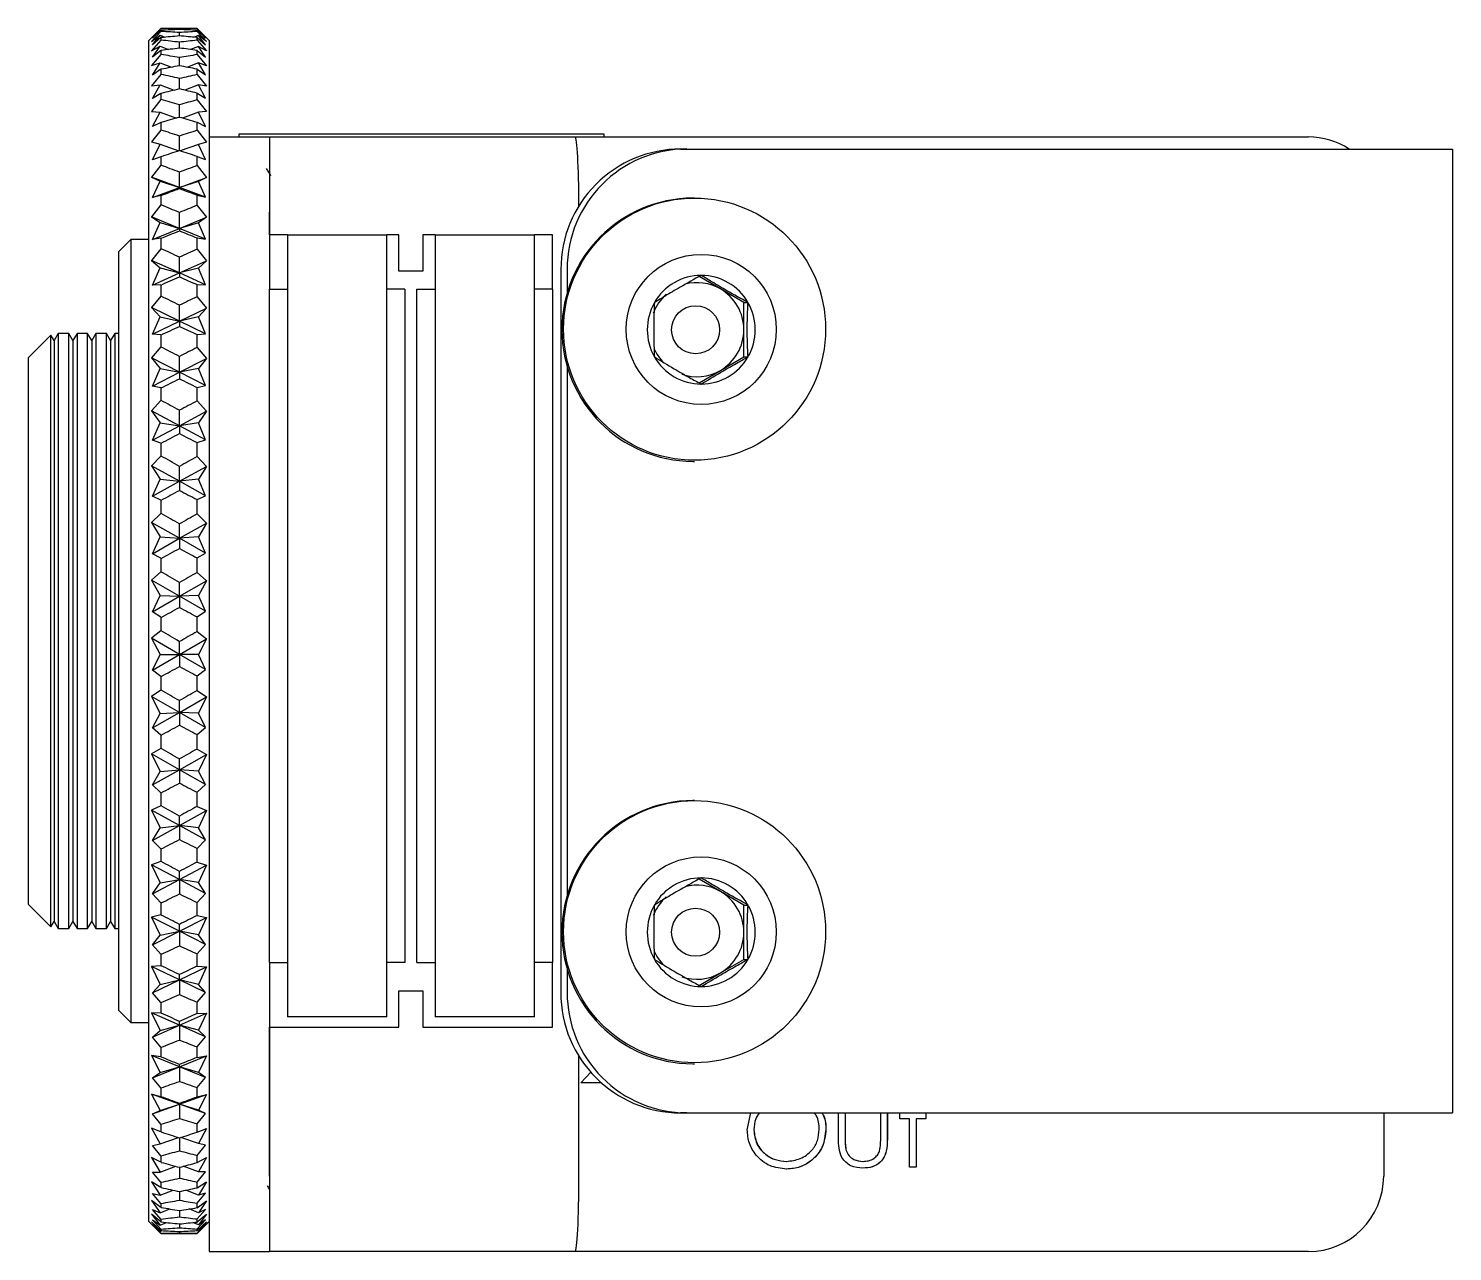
# Model space of a CAD drawing. Header units: inches. Extents: x 2.2 to 21.4, y 0.2 to 16.
# Drawn here: x 2.227 to 4.591, y 6.291 to 8.321 of the extents above; entities that cross this region are included whole.
import ezdxf

# ---------------------------------------------------------------- set-up
doc = ezdxf.new("R2010")
doc.units = ezdxf.units.IN
doc.header["$MEASUREMENT"] = 0

msp = doc.modelspace()

# ---------------------------------------------------------------- linework, layer by layer
at = {"color": 7, "linetype": 'Continuous', "lineweight": 25}
for p, q in [((2.4472, 8.3211), (2.4272, 8.3011)), ((2.4272, 8.1804), (2.4272, 8.3011)), ((2.4472, 8.3211), (2.4316, 8.3055)), ((2.4316, 8.3055), (2.4456, 8.3188)), ((2.4472, 8.3163), (2.4316, 8.2995)), ((2.4316, 8.2995), (2.4456, 8.3101)), ((2.4472, 8.3019), (2.4316, 8.2842)), ((2.4331, 8.3049), (2.4456, 8.3188)), ((2.4472, 8.3183), (2.4331, 8.3049)), ((2.4331, 8.2938), (2.4456, 8.3101)), ((2.4472, 8.3061), (2.4331, 8.2938)), ((2.4456, 8.3188), (2.447, 8.3181)), ((2.4456, 8.3101), (2.4538, 8.3067)), ((2.5072, 8.3211), (2.4472, 8.3211)), ((2.4472, 8.3183), (2.4472, 8.3163)), ((2.4472, 8.3061), (2.4472, 8.3019)), ((2.4779, 8.3194), (2.4779, 8.321)), ((2.4779, 8.3088), (2.4779, 8.3144)), ((2.5092, 8.3097), (2.5021, 8.3067)), ((2.5272, 8.3011), (2.5072, 8.3211)), ((2.5072, 8.3211), (2.5228, 8.3055)), ((2.5072, 8.3162), (2.5072, 8.3183)), ((2.5072, 8.3183), (2.5213, 8.3049)), ((2.5072, 8.3162), (2.5228, 8.2994)), ((2.5072, 8.3017), (2.5072, 8.3062)), ((2.5072, 8.3062), (2.5213, 8.2939)), ((2.5072, 8.3017), (2.5228, 8.284)), ((2.5092, 8.3183), (2.5078, 8.3177)), ((2.5213, 8.3049), (2.5092, 8.3183)), ((2.5228, 8.3055), (2.5092, 8.3183)), ((2.5213, 8.2939), (2.5092, 8.3097)), ((2.5228, 8.2994), (2.5092, 8.3097)), ((2.5272, 8.3011), (2.5272, 8.1804)), ((2.4316, 8.2842), (2.4456, 8.2919)), ((2.4472, 8.2781), (2.4316, 8.2595)), ((2.4331, 8.2733), (2.4456, 8.2919)), ((2.4472, 8.2844), (2.4331, 8.2733)), ((2.4456, 8.2919), (2.4597, 8.2862)), ((2.4472, 8.2844), (2.4472, 8.2781)), ((2.4779, 8.2887), (2.4779, 8.2983)), ((2.5092, 8.2915), (2.4962, 8.2862)), ((2.5072, 8.2778), (2.5072, 8.2846)), ((2.5072, 8.2846), (2.5213, 8.2735)), ((2.5072, 8.2778), (2.5228, 8.2593)), ((2.5213, 8.2735), (2.5092, 8.2915)), ((2.5228, 8.284), (2.5092, 8.2915)), ((2.4316, 8.2595), (2.4456, 8.2644)), ((2.4331, 8.2437), (2.4456, 8.2644)), ((2.4472, 8.2534), (2.4331, 8.2437)), ((2.4456, 8.2644), (2.4647, 8.2568)), ((2.4472, 8.2534), (2.4472, 8.245)), ((2.4779, 8.2593), (2.4779, 8.2728)), ((2.5092, 8.264), (2.4912, 8.2568)), ((2.5072, 8.2447), (2.5072, 8.2537)), ((2.5072, 8.2537), (2.5213, 8.244)), ((2.5213, 8.244), (2.5092, 8.264)), ((2.5228, 8.2593), (2.5092, 8.264)), ((2.4472, 8.245), (2.4316, 8.2259)), ((2.4316, 8.2259), (2.4456, 8.2278)), ((2.4331, 8.2052), (2.4456, 8.2278)), ((2.4456, 8.2278), (2.4692, 8.2187)), ((2.4779, 8.2208), (2.4779, 8.2381)), ((2.5072, 8.2447), (2.5228, 8.2255)), ((2.4472, 8.2135), (2.4331, 8.2052)), ((2.4472, 8.2135), (2.4472, 8.203)), ((2.5092, 8.2274), (2.4867, 8.2187)), ((2.5072, 8.2026), (2.5072, 8.2139)), ((2.5072, 8.2139), (2.5213, 8.2055)), ((2.5213, 8.2055), (2.5092, 8.2274)), ((2.5228, 8.2255), (2.5092, 8.2274)), ((2.4272, 6.3411), (2.4272, 8.1804)), ((2.4472, 8.203), (2.4316, 8.1835)), ((2.4316, 8.1835), (2.4456, 8.1825)), ((2.4331, 8.1582), (2.4456, 8.1825)), ((2.4456, 8.1825), (2.4732, 8.1724)), ((2.4779, 8.1737), (2.4779, 8.1946)), ((2.5092, 8.1821), (2.4827, 8.1724)), ((2.5072, 8.2026), (2.5228, 8.1831)), ((2.5228, 8.1831), (2.5092, 8.1821)), ((2.5213, 8.1586), (2.5092, 8.1821)), ((2.5272, 8.1804), (2.5272, 8.1411)), ((2.4472, 8.165), (2.4331, 8.1582)), ((2.4472, 8.165), (2.4472, 8.1526)), ((2.5072, 8.1521), (2.5072, 8.1654)), ((2.5072, 8.1654), (2.5213, 8.1586)), ((2.4472, 8.1526), (2.4316, 8.1328)), ((2.4779, 8.1184), (2.4779, 8.1426)), ((2.5072, 8.1521), (2.5228, 8.1323)), ((2.5272, 8.1411), (2.6272, 8.1411)), ((2.5272, 8.1411), (2.5272, 8.0161)), ((2.5772, 8.1411), (2.5772, 8.1461)), ((2.5772, 8.1461), (3.1322, 8.1461)), ((2.6272, 8.1411), (2.6272, 8.0161)), ((2.6272, 8.1411), (3.1346, 8.1411)), ((3.1322, 8.1461), (3.1822, 8.1461)), ((3.1346, 8.1411), (3.9731, 8.1411)), ((3.1822, 8.1461), (3.1822, 8.1411)), ((3.9731, 8.1411), (4.3522, 8.1411)), ((2.4316, 8.1328), (2.4456, 8.1289)), ((2.4331, 8.1031), (2.4456, 8.1289)), ((2.4456, 8.1289), (2.4769, 8.118)), ((2.5092, 8.1285), (2.479, 8.118)), ((2.5228, 8.1323), (2.5092, 8.1285)), ((2.5213, 8.1035), (2.5092, 8.1285)), ((3.3099, 8.1211), (3.3204, 8.1211)), ((3.3204, 8.1211), (4.0093, 8.1211)), ((4.0093, 8.1211), (4.1449, 8.1211)), ((4.1449, 8.1211), (4.5256, 8.1211)), ((4.5256, 8.1211), (4.5915, 8.1211)), ((4.5915, 8.1211), (4.5915, 6.5211)), ((2.4472, 8.0941), (2.4316, 8.0743)), ((2.4472, 8.1083), (2.4331, 8.1031)), ((2.4472, 8.1083), (2.4472, 8.0941)), ((2.5072, 8.0936), (2.5072, 8.1088)), ((2.5072, 8.1088), (2.5213, 8.1035)), ((2.5072, 8.0936), (2.5228, 8.0737)), ((2.4316, 8.0743), (2.4456, 8.0675)), ((2.4779, 8.0571), (2.4316, 8.0743)), ((2.4331, 8.0404), (2.4456, 8.0675)), ((2.4456, 8.0675), (2.4779, 8.0571)), ((2.4779, 8.0571), (2.4779, 8.0828)), ((2.4779, 8.0571), (2.5228, 8.0737)), ((2.5092, 8.0671), (2.4779, 8.0571)), ((2.5228, 8.0737), (2.5092, 8.0671)), ((2.5213, 8.041), (2.5092, 8.0671)), ((2.6298, 8.0767), (2.6272, 8.0813)), ((2.4331, 8.0404), (2.4779, 8.0571)), ((2.4472, 8.0441), (2.4331, 8.0404)), ((2.4472, 8.0441), (2.4472, 8.0282)), ((2.4779, 8.0571), (2.4779, 8.0554)), ((2.5213, 8.041), (2.4779, 8.0571)), ((2.5072, 8.0276), (2.5072, 8.0446)), ((2.5072, 8.0446), (2.5213, 8.041)), ((3.333, 8.0396), (3.3303, 8.0396)), ((2.4472, 8.0282), (2.4316, 8.0085)), ((2.4779, 7.9894), (2.4779, 8.0156)), ((2.5072, 8.0276), (2.5228, 8.0079)), ((2.5272, 8.0161), (2.5272, 7.8872)), ((2.6272, 8.0161), (2.6272, 7.8886)), ((2.6272, 7.9786), (2.6272, 8.0161)), ((2.4316, 8.0085), (2.4456, 7.9989)), ((2.4779, 7.9894), (2.4316, 8.0085)), ((2.4331, 7.9709), (2.4456, 7.9989)), ((2.4456, 7.9989), (2.4779, 7.9894)), ((2.4779, 7.9894), (2.5228, 8.0079)), ((2.5092, 7.9986), (2.4779, 7.9894)), ((2.5228, 8.0079), (2.5092, 7.9986)), ((2.5213, 7.9715), (2.5092, 7.9986)), ((2.3972, 7.9711), (2.3772, 7.9511)), ((2.4272, 7.9711), (2.3972, 7.9711)), ((2.3972, 7.9711), (2.3972, 7.8911)), ((2.4331, 7.9709), (2.4779, 7.9894)), ((2.4472, 7.9729), (2.4331, 7.9709)), ((2.4472, 7.9729), (2.4472, 7.9555)), ((2.4779, 7.9894), (2.4779, 7.9853)), ((2.5213, 7.9715), (2.4779, 7.9894)), ((2.5072, 7.9548), (2.5072, 7.9735)), ((2.5072, 7.9735), (2.5213, 7.9715)), ((2.6572, 7.9786), (2.6272, 7.9786)), ((2.6572, 7.9786), (2.6572, 7.8886)), ((2.6572, 7.9786), (2.8222, 7.9786)), ((2.8222, 7.8886), (2.8222, 7.9786)), ((2.8422, 7.9786), (2.8222, 7.9786)), ((2.8422, 7.9186), (2.8422, 7.9786)), ((2.9022, 7.9786), (2.8822, 7.9786)), ((2.8822, 7.9786), (2.8822, 7.9186)), ((2.9022, 7.9786), (2.9022, 7.8886)), ((2.9022, 7.9786), (3.0672, 7.9786)), ((3.0672, 7.8886), (3.0672, 7.9786)), ((3.0972, 7.9786), (3.0672, 7.9786)), ((3.0972, 7.8886), (3.0972, 7.9786)), ((2.3772, 7.8735), (2.3772, 7.9511)), ((2.4472, 7.9555), (2.4316, 7.9361)), ((2.5072, 7.9548), (2.5228, 7.9355)), ((2.4316, 7.9361), (2.4456, 7.9238)), ((2.4779, 7.9153), (2.4316, 7.9361)), ((2.4331, 7.8951), (2.4456, 7.9238)), ((2.4456, 7.9238), (2.4779, 7.9153)), ((2.4779, 7.9153), (2.4779, 7.9417)), ((2.4779, 7.9153), (2.5228, 7.9355)), ((2.5092, 7.9235), (2.4779, 7.9153)), ((2.5228, 7.9355), (2.5092, 7.9235)), ((2.5213, 7.8957), (2.5092, 7.9235)), ((3.111, 7.9211), (3.111, 6.7211)), ((3.1215, 7.9211), (3.1215, 7.8815)), ((2.4331, 7.8951), (2.4779, 7.9153)), ((2.4779, 7.9153), (2.4779, 7.9088)), ((2.5213, 7.8957), (2.4779, 7.9153)), ((2.8822, 7.9186), (2.8422, 7.9186)), ((3.3761, 7.8888), (3.3406, 7.9094)), ((2.3772, 6.6911), (2.3772, 7.8735)), ((2.3972, 7.8911), (2.3972, 6.6711)), ((2.4472, 7.8767), (2.4316, 7.8578)), ((2.4472, 7.8954), (2.4331, 7.8951)), ((2.4472, 7.8954), (2.4472, 7.8767)), ((2.5072, 7.876), (2.5072, 7.896)), ((2.5072, 7.896), (2.5213, 7.8957)), ((2.5072, 7.876), (2.5228, 7.8571)), ((2.5272, 7.8872), (2.5272, 6.7551)), ((2.6272, 7.8786), (2.6272, 7.8886)), ((2.6272, 7.8886), (2.6572, 7.8886)), ((2.6272, 6.7806), (2.6272, 7.8786)), ((2.6572, 7.8886), (2.6572, 7.8786)), ((2.6572, 7.8786), (2.6572, 6.7806)), ((2.8222, 7.8786), (2.8222, 7.8886)), ((2.8522, 7.8886), (2.8222, 7.8886)), ((2.8222, 6.7806), (2.8222, 7.8786)), ((2.8522, 7.8886), (2.8522, 7.8786)), ((2.8522, 7.8786), (2.8522, 6.7806)), ((2.8722, 7.8786), (2.8722, 7.8886)), ((2.8722, 7.8886), (2.9022, 7.8886)), ((2.8722, 6.7806), (2.8722, 7.8786)), ((2.9022, 7.8886), (2.9022, 7.8786)), ((2.9022, 7.8786), (2.9022, 6.7806)), ((3.0672, 7.8786), (3.0672, 7.8886)), ((3.0972, 7.8886), (3.0672, 7.8886)), ((3.0672, 6.7806), (3.0672, 7.8786)), ((3.0972, 7.8886), (3.0972, 7.8786)), ((3.0972, 7.8786), (3.0972, 6.7806)), ((3.4149, 7.8662), (3.3761, 7.8888)), ((2.4316, 7.8578), (2.4456, 7.8428)), ((2.4779, 7.8354), (2.4316, 7.8578)), ((2.4779, 7.8354), (2.4779, 7.8619)), ((2.4779, 7.8354), (2.5228, 7.8571)), ((2.5228, 7.8571), (2.5092, 7.8426)), ((3.4149, 7.8662), (3.4218, 7.8662)), ((3.4149, 7.8211), (3.4149, 7.8662)), ((2.4331, 7.8137), (2.4456, 7.8428)), ((2.4331, 7.8137), (2.4779, 7.8354)), ((2.4456, 7.8428), (2.4779, 7.8354)), ((2.5092, 7.8426), (2.4779, 7.8354)), ((2.4779, 7.8354), (2.4779, 7.8267)), ((2.5213, 7.8144), (2.4779, 7.8354)), ((2.5213, 7.8144), (2.5092, 7.8426)), ((2.2644, 7.8123), (2.2272, 7.7751)), ((2.2697, 7.8031), (2.2644, 7.8123)), ((2.2644, 6.8299), (2.2644, 7.8123)), ((2.2766, 7.8151), (2.2697, 7.8031)), ((2.2697, 7.8031), (2.2697, 7.3211)), ((2.294, 7.8151), (2.2766, 7.8151)), ((2.2766, 7.8151), (2.2766, 7.3211)), ((2.3009, 7.8031), (2.294, 7.8151)), ((2.294, 6.8271), (2.294, 7.8151)), ((2.3079, 7.8151), (2.3009, 7.8031)), ((2.3009, 7.8031), (2.3009, 7.3211)), ((2.3253, 7.8151), (2.3079, 7.8151)), ((2.3079, 7.8151), (2.3079, 7.3211)), ((2.3322, 7.8031), (2.3253, 7.8151)), ((2.3253, 6.8271), (2.3253, 7.8151)), ((2.3391, 7.8151), (2.3322, 7.8031)), ((2.3322, 7.8031), (2.3322, 7.3211)), ((2.3565, 7.8151), (2.3391, 7.8151)), ((2.3391, 7.8151), (2.3391, 7.3211)), ((2.3634, 7.8031), (2.3565, 7.8151)), ((2.3565, 6.8271), (2.3565, 7.8151)), ((2.3704, 7.8151), (2.3634, 7.8031)), ((2.3634, 7.8031), (2.3634, 7.3211)), ((2.3772, 7.8151), (2.3704, 7.8151)), ((2.3704, 7.8151), (2.3704, 7.3211)), ((2.4472, 7.8124), (2.4331, 7.8137)), ((2.4472, 7.8124), (2.4472, 7.7925)), ((2.5072, 7.8131), (2.5213, 7.8144)), ((2.5072, 7.7918), (2.5072, 7.8131)), ((3.4149, 7.776), (3.4149, 7.8211)), ((2.4472, 7.7925), (2.4316, 7.7744)), ((2.5072, 7.7918), (2.5228, 7.7736)), ((2.2272, 6.8671), (2.2272, 7.7751)), ((2.4316, 7.7744), (2.4456, 7.7569)), ((2.4779, 7.7506), (2.4316, 7.7744)), ((2.4331, 7.7277), (2.4456, 7.7569)), ((2.4456, 7.7569), (2.4779, 7.7506)), ((2.4779, 7.7506), (2.4779, 7.7768)), ((2.4779, 7.7506), (2.5228, 7.7736)), ((2.5092, 7.7567), (2.4779, 7.7506)), ((2.5228, 7.7736), (2.5092, 7.7567)), ((2.5213, 7.7284), (2.5092, 7.7567)), ((3.1215, 7.7608), (3.1215, 6.8815)), ((3.3761, 7.7535), (3.4149, 7.776)), ((3.4149, 7.776), (3.4218, 7.776)), ((2.4331, 7.7277), (2.4779, 7.7506)), ((2.4779, 7.7506), (2.4779, 7.7397)), ((2.5213, 7.7284), (2.4779, 7.7506)), ((3.3406, 7.7329), (3.3761, 7.7535)), ((2.4472, 7.7246), (2.4331, 7.7277)), ((2.4472, 7.7246), (2.4472, 7.7038)), ((2.5072, 7.7254), (2.5213, 7.7284)), ((2.5072, 7.703), (2.5072, 7.7254)), ((2.4472, 7.7038), (2.4316, 7.6865)), ((2.4316, 7.6865), (2.4456, 7.6668)), ((2.4779, 7.6617), (2.4316, 7.6865)), ((2.4779, 7.6617), (2.4779, 7.6874)), ((2.4779, 7.6617), (2.5228, 7.6857)), ((2.5072, 7.703), (2.5228, 7.6857)), ((2.5228, 7.6857), (2.5092, 7.6666)), ((2.4331, 7.6377), (2.4456, 7.6668)), ((2.4331, 7.6377), (2.4779, 7.6617)), ((2.4456, 7.6668), (2.4779, 7.6617)), ((2.5092, 7.6666), (2.4779, 7.6617)), ((2.4779, 7.6617), (2.4779, 7.6486)), ((2.5213, 7.6384), (2.4779, 7.6617)), ((2.5213, 7.6384), (2.5092, 7.6666)), ((2.4472, 7.633), (2.4331, 7.6377)), ((2.5072, 7.6338), (2.5213, 7.6384)), ((2.4472, 7.633), (2.4472, 7.6114)), ((2.5072, 7.6106), (2.5072, 7.6338)), ((2.4472, 7.6114), (2.4316, 7.5952)), ((2.4316, 7.5952), (2.4456, 7.5733)), ((2.4779, 7.5695), (2.4316, 7.5952)), ((2.4779, 7.5695), (2.4779, 7.5944)), ((2.4779, 7.5695), (2.5228, 7.5943)), ((2.5072, 7.6106), (2.5228, 7.5943)), ((2.5228, 7.5943), (2.5092, 7.5732)), ((3.3303, 7.6026), (3.333, 7.6026)), ((2.4331, 7.5446), (2.4456, 7.5733)), ((2.4331, 7.5446), (2.4779, 7.5695)), ((2.4456, 7.5733), (2.4779, 7.5695)), ((2.5092, 7.5732), (2.4779, 7.5695)), ((2.4779, 7.5695), (2.4779, 7.5545)), ((2.5213, 7.5454), (2.4779, 7.5695)), ((2.5213, 7.5454), (2.5092, 7.5732)), ((2.4472, 7.5384), (2.4331, 7.5446)), ((2.5072, 7.5392), (2.5213, 7.5454)), ((2.4472, 7.5384), (2.4472, 7.5162)), ((2.5072, 7.5154), (2.5072, 7.5392)), ((2.4472, 7.5162), (2.4316, 7.5012)), ((2.4316, 7.5012), (2.4456, 7.4774)), ((2.4779, 7.4749), (2.4316, 7.5012)), ((2.4779, 7.4749), (2.5228, 7.5003)), ((2.4779, 7.4749), (2.4779, 7.4988)), ((2.5072, 7.5154), (2.5228, 7.5003)), ((2.5228, 7.5003), (2.5092, 7.4773)), ((2.4331, 7.4494), (2.4456, 7.4774)), ((2.4331, 7.4494), (2.4779, 7.4749)), ((2.4456, 7.4774), (2.4779, 7.4749)), ((2.5092, 7.4773), (2.4779, 7.4749)), ((2.4779, 7.4749), (2.4779, 7.458)), ((2.5213, 7.4502), (2.4779, 7.4749)), ((2.5213, 7.4502), (2.5092, 7.4773)), ((2.4472, 7.4417), (2.4331, 7.4494)), ((2.5072, 7.4425), (2.5213, 7.4502)), ((2.4472, 7.4417), (2.4472, 7.4191)), ((2.5072, 7.4183), (2.5072, 7.4425)), ((2.4472, 7.4191), (2.4316, 7.4054)), ((2.4316, 7.4054), (2.4456, 7.38)), ((2.4779, 7.3788), (2.4316, 7.4054)), ((2.4779, 7.3788), (2.5228, 7.4046)), ((2.4779, 7.3788), (2.4779, 7.4015)), ((2.5072, 7.4183), (2.5228, 7.4046)), ((2.5228, 7.4046), (2.5092, 7.3799)), ((2.4331, 7.353), (2.4456, 7.38)), ((2.4331, 7.353), (2.4779, 7.3788)), ((2.4456, 7.38), (2.4779, 7.3788)), ((2.5092, 7.3799), (2.4779, 7.3788)), ((2.4779, 7.3788), (2.4779, 7.3603)), ((2.5213, 7.3538), (2.4779, 7.3788)), ((2.5213, 7.3538), (2.5092, 7.3799)), ((2.4472, 7.3438), (2.4331, 7.353)), ((2.5072, 7.3446), (2.5213, 7.3538)), ((2.4472, 7.3438), (2.4472, 7.3211)), ((2.5072, 7.3203), (2.5072, 7.3446)), ((2.2697, 7.3211), (2.2697, 6.8391)), ((2.2766, 7.3211), (2.2766, 6.8271)), ((2.3009, 7.3211), (2.3009, 6.8391)), ((2.3079, 7.3211), (2.3079, 6.8271)), ((2.3322, 7.3211), (2.3322, 6.8391)), ((2.3391, 7.3211), (2.3391, 6.8271)), ((2.3634, 7.3211), (2.3634, 6.8391)), ((2.3704, 7.3211), (2.3704, 6.8271)), ((2.4472, 7.3211), (2.4316, 7.3089)), ((2.4316, 7.3089), (2.4456, 7.282)), ((2.4779, 7.2821), (2.4316, 7.3089)), ((2.4779, 7.2821), (2.5228, 7.308)), ((2.5072, 7.3203), (2.5228, 7.308)), ((2.5228, 7.308), (2.5092, 7.282)), ((2.4331, 7.2563), (2.4779, 7.2821)), ((2.4331, 7.2563), (2.4456, 7.282)), ((2.4456, 7.282), (2.4779, 7.2821)), ((2.4779, 7.2821), (2.4779, 7.3034)), ((2.4779, 7.2821), (2.4779, 7.2621)), ((2.5213, 7.2571), (2.4779, 7.2821)), ((2.5092, 7.282), (2.4779, 7.2821)), ((2.5213, 7.2571), (2.5092, 7.282)), ((2.4472, 7.2457), (2.4331, 7.2563)), ((2.4472, 7.2457), (2.4472, 7.2231)), ((2.5072, 7.2465), (2.5213, 7.2571)), ((2.5072, 7.2222), (2.5072, 7.2465)), ((2.4472, 7.2231), (2.4316, 7.2125)), ((2.4316, 7.2125), (2.4456, 7.1844)), ((2.4779, 7.1859), (2.4316, 7.2125)), ((2.4779, 7.1859), (2.5228, 7.2116)), ((2.5072, 7.2222), (2.5228, 7.2116)), ((2.5228, 7.2116), (2.5092, 7.1845)), ((2.4779, 7.1859), (2.4779, 7.2055)), ((2.4331, 7.1601), (2.4779, 7.1859)), ((2.4331, 7.1601), (2.4456, 7.1844)), ((2.4456, 7.1844), (2.4779, 7.1859)), ((2.4779, 7.1859), (2.4779, 7.1646)), ((2.5213, 7.161), (2.4779, 7.1859)), ((2.5092, 7.1845), (2.4779, 7.1859)), ((2.5213, 7.161), (2.5092, 7.1845)), ((2.4472, 7.1483), (2.4331, 7.1601)), ((2.4472, 7.1483), (2.4472, 7.126)), ((2.5072, 7.1491), (2.5213, 7.161)), ((2.5072, 7.1252), (2.5072, 7.1491)), ((2.4472, 7.126), (2.4316, 7.1171)), ((2.4316, 7.1171), (2.4456, 7.0881)), ((2.4779, 7.0909), (2.4316, 7.1171)), ((2.5072, 7.1252), (2.5228, 7.1163)), ((2.4779, 7.0909), (2.5228, 7.1163)), ((2.4779, 7.0909), (2.4779, 7.1087)), ((2.5228, 7.1163), (2.5092, 7.0882)), ((2.4331, 7.0656), (2.4779, 7.0909)), ((2.4331, 7.0656), (2.4456, 7.0881)), ((2.4456, 7.0881), (2.4779, 7.0909)), ((2.5092, 7.0882), (2.4779, 7.0909)), ((2.4779, 7.0909), (2.4779, 7.0685)), ((2.5213, 7.0664), (2.4779, 7.0909)), ((2.5213, 7.0664), (2.5092, 7.0882)), ((2.4472, 7.0526), (2.4331, 7.0656)), ((2.4472, 7.0526), (2.4472, 7.0308)), ((2.5072, 7.0534), (2.5213, 7.0664)), ((2.5072, 7.03), (2.5072, 7.0534)), ((2.4472, 7.0308), (2.4316, 7.0237)), ((2.4316, 7.0237), (2.4456, 6.9941)), ((2.4779, 6.9982), (2.4316, 7.0237)), ((2.4779, 6.9982), (2.5228, 7.0229)), ((2.5072, 7.03), (2.5228, 7.0229)), ((2.5228, 7.0229), (2.5092, 6.9942)), ((3.333, 7.0396), (3.3303, 7.0396)), ((2.4779, 6.9982), (2.4779, 7.0139)), ((2.4331, 6.9735), (2.4779, 6.9982)), ((2.4331, 6.9735), (2.4456, 6.9941)), ((2.4456, 6.9941), (2.4779, 6.9982)), ((2.5092, 6.9942), (2.4779, 6.9982)), ((2.4779, 6.9982), (2.4779, 6.9749)), ((2.5213, 6.9743), (2.4779, 6.9982)), ((2.5213, 6.9743), (2.5092, 6.9942)), ((2.4472, 6.9595), (2.4331, 6.9735)), ((2.4472, 6.9595), (2.4472, 6.9384)), ((2.5072, 6.9602), (2.5213, 6.9743)), ((2.5072, 6.9376), (2.5072, 6.9602)), ((2.4472, 6.9384), (2.4316, 6.9331)), ((2.4316, 6.9331), (2.4456, 6.9032)), ((2.4779, 6.9085), (2.4316, 6.9331)), ((2.4779, 6.9085), (2.5228, 6.9323)), ((2.5072, 6.9376), (2.5228, 6.9323)), ((2.5228, 6.9323), (2.5092, 6.9034)), ((2.4331, 6.8847), (2.4779, 6.9085)), ((2.4456, 6.9032), (2.4779, 6.9085)), ((2.4779, 6.9085), (2.4779, 6.9221)), ((2.5092, 6.9034), (2.4779, 6.9085)), ((2.4779, 6.9085), (2.4779, 6.8846)), ((2.5213, 6.8855), (2.4779, 6.9085)), ((3.3761, 6.8888), (3.3406, 6.9094)), ((2.4331, 6.8847), (2.4456, 6.9032)), ((2.4472, 6.8698), (2.4331, 6.8847)), ((2.5072, 6.8705), (2.5213, 6.8855)), ((2.5213, 6.8855), (2.5092, 6.9034)), ((3.4149, 6.8662), (3.3761, 6.8888)), ((2.2272, 6.8671), (2.2644, 6.8299)), ((2.4472, 6.8698), (2.4472, 6.8497)), ((2.5072, 6.849), (2.5072, 6.8705)), ((3.4149, 6.8662), (3.4218, 6.8662)), ((3.4149, 6.8211), (3.4149, 6.8662)), ((2.2644, 6.8299), (2.2697, 6.8391)), ((2.2697, 6.8391), (2.2766, 6.8271)), ((2.294, 6.8271), (2.3009, 6.8391)), ((2.3009, 6.8391), (2.3079, 6.8271)), ((2.3253, 6.8271), (2.3322, 6.8391)), ((2.3322, 6.8391), (2.3391, 6.8271)), ((2.3565, 6.8271), (2.3634, 6.8391)), ((2.3634, 6.8391), (2.3704, 6.8271)), ((2.4472, 6.8497), (2.4316, 6.8463)), ((2.4316, 6.8463), (2.4456, 6.8163)), ((2.4779, 6.8229), (2.4316, 6.8463)), ((2.4779, 6.8229), (2.5228, 6.8456)), ((2.4779, 6.8229), (2.4779, 6.8342)), ((2.5072, 6.849), (2.5228, 6.8456)), ((2.5228, 6.8456), (2.5092, 6.8166)), ((2.2766, 6.8271), (2.294, 6.8271)), ((2.3079, 6.8271), (2.3253, 6.8271)), ((2.3391, 6.8271), (2.3565, 6.8271)), ((2.3704, 6.8271), (2.3772, 6.8271)), ((2.4331, 6.8002), (2.4779, 6.8229)), ((2.4331, 6.8002), (2.4456, 6.8163)), ((2.4456, 6.8163), (2.4779, 6.8229)), ((2.5092, 6.8166), (2.4779, 6.8229)), ((2.4779, 6.8229), (2.4779, 6.7985)), ((2.5213, 6.8009), (2.4779, 6.8229)), ((2.5213, 6.8009), (2.5092, 6.8166)), ((3.4149, 6.776), (3.4149, 6.8211)), ((2.4472, 6.7845), (2.4331, 6.8002)), ((2.5072, 6.7852), (2.5213, 6.8009)), ((2.4472, 6.7655), (2.4316, 6.7641)), ((2.4316, 6.7641), (2.4456, 6.7343)), ((2.4779, 6.742), (2.4316, 6.7641)), ((2.4472, 6.7845), (2.4472, 6.7655)), ((2.4779, 6.742), (2.5228, 6.7634)), ((2.5072, 6.7648), (2.5072, 6.7852)), ((2.5072, 6.7648), (2.5228, 6.7634)), ((2.5228, 6.7634), (2.5092, 6.7346)), ((2.6272, 6.7706), (2.6272, 6.7806)), ((2.6272, 6.7706), (2.6272, 6.4161)), ((2.6272, 6.7706), (2.6572, 6.7706)), ((2.6572, 6.7806), (2.6572, 6.7706)), ((2.6572, 6.7706), (2.6572, 6.6806)), ((2.8222, 6.7706), (2.8222, 6.7806)), ((2.8222, 6.6806), (2.8222, 6.7706)), ((2.8522, 6.7706), (2.8222, 6.7706)), ((2.8522, 6.7806), (2.8522, 6.7706)), ((2.8722, 6.7706), (2.8722, 6.7806)), ((2.8722, 6.7706), (2.9022, 6.7706)), ((2.9022, 6.7806), (2.9022, 6.7706)), ((2.9022, 6.7706), (2.9022, 6.6806)), ((3.0672, 6.7706), (3.0672, 6.7806)), ((3.0672, 6.6806), (3.0672, 6.7706)), ((3.0972, 6.7706), (3.0672, 6.7706)), ((3.0972, 6.7806), (3.0972, 6.7706)), ((3.0972, 6.6636), (3.0972, 6.7706)), ((3.3761, 6.7535), (3.4149, 6.776)), ((3.4149, 6.776), (3.4218, 6.776)), ((2.4331, 6.7206), (2.4779, 6.742)), ((2.4456, 6.7343), (2.4779, 6.742)), ((2.4779, 6.742), (2.4779, 6.7509)), ((2.5092, 6.7346), (2.4779, 6.742)), ((2.5213, 6.7213), (2.4779, 6.742)), ((2.4779, 6.742), (2.4779, 6.7175)), ((2.5272, 6.7551), (2.5272, 6.4161)), ((3.1215, 6.7608), (3.1215, 6.7211)), ((3.3406, 6.7329), (3.3761, 6.7535)), ((2.4331, 6.7206), (2.4456, 6.7343)), ((2.4472, 6.7044), (2.4331, 6.7206)), ((2.5072, 6.705), (2.5213, 6.7213)), ((2.5213, 6.7213), (2.5092, 6.7346)), ((2.8422, 6.6636), (2.8422, 6.7236)), ((2.8422, 6.7236), (2.8822, 6.7236)), ((2.8822, 6.7236), (2.8822, 6.6636)), ((2.3772, 6.6911), (2.3972, 6.6711)), ((2.4472, 6.7044), (2.4472, 6.6867)), ((2.5072, 6.6861), (2.5072, 6.705)), ((2.3972, 6.6711), (2.4272, 6.6711)), ((2.4472, 6.6867), (2.4316, 6.6872)), ((2.4316, 6.6872), (2.4456, 6.658)), ((2.4779, 6.6667), (2.4316, 6.6872)), ((2.4779, 6.6667), (2.5228, 6.6866)), ((2.4779, 6.6667), (2.4779, 6.6731)), ((2.5072, 6.6861), (2.5228, 6.6866)), ((2.5228, 6.6866), (2.5092, 6.6583)), ((2.8222, 6.6806), (2.6572, 6.6806)), ((3.0672, 6.6806), (2.9022, 6.6806)), ((2.4331, 6.6469), (2.4779, 6.6667)), ((2.4331, 6.6469), (2.4456, 6.658)), ((2.4472, 6.6302), (2.4331, 6.6469)), ((2.4456, 6.658), (2.4779, 6.6667)), ((2.5092, 6.6583), (2.4779, 6.6667)), ((2.5213, 6.6475), (2.4779, 6.6667)), ((2.4779, 6.6667), (2.4779, 6.6422)), ((2.5072, 6.6308), (2.5213, 6.6475)), ((2.5213, 6.6475), (2.5092, 6.6583)), ((2.6272, 6.6636), (2.8422, 6.6636)), ((2.6272, 6.4161), (2.6272, 6.6636)), ((2.8822, 6.6636), (3.0972, 6.6636)), ((2.4472, 6.6302), (2.4472, 6.614)), ((2.5072, 6.6134), (2.5072, 6.6308)), ((2.4472, 6.614), (2.4316, 6.6165)), ((2.4316, 6.6165), (2.4456, 6.588)), ((2.4779, 6.5977), (2.4316, 6.6165)), ((2.4331, 6.5796), (2.4779, 6.5977)), ((2.4456, 6.588), (2.4779, 6.5977)), ((2.4779, 6.5977), (2.5228, 6.6158)), ((2.4779, 6.5977), (2.4779, 6.6016)), ((2.5092, 6.5884), (2.4779, 6.5977)), ((2.5213, 6.5802), (2.4779, 6.5977)), ((2.4779, 6.5977), (2.4779, 6.5735)), ((2.5072, 6.6134), (2.5228, 6.6158)), ((2.5228, 6.6158), (2.5092, 6.5884)), ((3.1412, 6.4161), (3.1412, 6.6153)), ((3.3303, 6.6026), (3.333, 6.6026)), ((2.4331, 6.5796), (2.4456, 6.588)), ((2.4472, 6.5627), (2.4331, 6.5796)), ((2.5072, 6.5632), (2.5213, 6.5802)), ((2.5213, 6.5802), (2.5092, 6.5884)), ((3.144, 6.5711), (3.1606, 6.589)), ((2.4472, 6.5481), (2.4316, 6.5525)), ((2.4316, 6.5525), (2.4456, 6.5251)), ((2.4779, 6.5357), (2.4316, 6.5525)), ((2.4472, 6.5627), (2.4472, 6.5481)), ((2.4779, 6.5357), (2.5228, 6.5519)), ((2.5072, 6.5476), (2.5072, 6.5632)), ((2.5072, 6.5476), (2.5228, 6.5519)), ((2.5228, 6.5519), (2.5092, 6.5255)), ((3.1784, 6.5711), (3.144, 6.5711)), ((2.4331, 6.5195), (2.4779, 6.5357)), ((2.4456, 6.5251), (2.4779, 6.5357)), ((2.4779, 6.5357), (2.4779, 6.537)), ((2.5092, 6.5255), (2.4779, 6.5357)), ((2.5213, 6.52), (2.4779, 6.5357)), ((2.4779, 6.5357), (2.4779, 6.512)), ((2.5213, 6.52), (2.5092, 6.5255)), ((2.4331, 6.5195), (2.4456, 6.5251)), ((2.4472, 6.5025), (2.4331, 6.5195)), ((2.4472, 6.5025), (2.4472, 6.4896)), ((2.5072, 6.5029), (2.5213, 6.52)), ((2.5072, 6.4892), (2.5072, 6.5029)), ((3.3204, 6.5211), (3.3099, 6.5211)), ((3.3204, 6.5211), (4.0093, 6.5211)), ((3.4205, 6.4931), (3.4265, 6.5211)), ((3.5719, 6.4788), (3.5719, 6.5211)), ((3.5829, 6.5211), (3.5829, 6.4801)), ((3.5831, 6.5211), (3.5831, 6.4801)), ((3.6421, 6.4801), (3.6421, 6.5211)), ((3.653, 6.5211), (3.653, 6.478)), ((3.6532, 6.5211), (3.6532, 6.478)), ((3.6739, 6.5113), (3.6739, 6.5211)), ((3.6899, 6.5113), (3.6739, 6.5113)), ((3.6899, 6.4311), (3.6899, 6.5113)), ((3.7008, 6.5113), (3.7008, 6.4311)), ((3.7008, 6.5113), (3.701, 6.5113)), ((3.701, 6.5113), (3.701, 6.4311)), ((3.717, 6.5113), (3.701, 6.5113)), ((3.7168, 6.5211), (3.7168, 6.5113)), ((3.717, 6.5211), (3.717, 6.5113)), ((4.0093, 6.5211), (4.1449, 6.5211)), ((4.1449, 6.5211), (4.5256, 6.5211)), ((4.4772, 6.5211), (4.4772, 6.4161)), ((4.5256, 6.5211), (4.5915, 6.5211)), ((2.4472, 6.4896), (2.4316, 6.4959)), ((2.4316, 6.4959), (2.4456, 6.4699)), ((2.4456, 6.4699), (2.476, 6.4806)), ((2.4779, 6.4799), (2.4779, 6.4583)), ((2.5092, 6.4703), (2.4799, 6.4806)), ((2.5072, 6.4892), (2.5228, 6.4954)), ((2.5228, 6.4954), (2.5092, 6.4703)), ((3.4315, 6.4931), (3.4317, 6.4931)), ((3.551, 6.4937), (3.5512, 6.4937)), ((2.4331, 6.4671), (2.4456, 6.4699)), ((2.4472, 6.4501), (2.4331, 6.4671)), ((2.5072, 6.4505), (2.5213, 6.4676)), ((2.5213, 6.4676), (2.5092, 6.4703)), ((3.5847, 6.4588), (3.5849, 6.4588)), ((2.4472, 6.4392), (2.4316, 6.4473)), ((2.4316, 6.4473), (2.4456, 6.4229)), ((2.4456, 6.4229), (2.4718, 6.4326)), ((2.4472, 6.4501), (2.4472, 6.4392)), ((2.4779, 6.431), (2.4779, 6.4129)), ((2.5092, 6.4233), (2.4841, 6.4326)), ((2.5072, 6.4388), (2.5072, 6.4505)), ((2.5072, 6.4388), (2.5228, 6.4469)), ((2.5228, 6.4469), (2.5092, 6.4233)), ((3.4854, 6.4407), (3.4856, 6.4407)), ((3.6126, 6.4407), (3.6128, 6.4407)), ((3.701, 6.4311), (3.6899, 6.4311)), ((2.4331, 6.4229), (2.4456, 6.4229)), ((2.4472, 6.4062), (2.4331, 6.4229)), ((2.5072, 6.4065), (2.5213, 6.4233)), ((2.5213, 6.4233), (2.5092, 6.4233)), ((2.5272, 6.4161), (2.5272, 6.2911)), ((2.6272, 6.4161), (2.6272, 6.2911)), ((2.4472, 6.3972), (2.4316, 6.407)), ((2.4316, 6.407), (2.4456, 6.3845)), ((2.4331, 6.3874), (2.4456, 6.3845)), ((2.4472, 6.371), (2.4331, 6.3874)), ((2.4456, 6.3845), (2.4672, 6.3929)), ((2.4472, 6.4062), (2.4472, 6.3972)), ((2.4779, 6.3906), (2.4779, 6.3763)), ((2.5092, 6.3849), (2.4886, 6.3929)), ((2.5072, 6.3969), (2.5228, 6.4067)), ((2.5072, 6.3969), (2.5072, 6.4065)), ((2.5072, 6.3713), (2.5213, 6.3877)), ((2.5228, 6.4067), (2.5092, 6.3849)), ((2.5213, 6.3877), (2.5092, 6.3849)), ((2.4472, 6.3642), (2.4316, 6.3756)), ((2.4316, 6.3756), (2.4456, 6.3551)), ((2.4331, 6.3609), (2.4456, 6.3551)), ((2.4472, 6.345), (2.4331, 6.3609)), ((2.4456, 6.3551), (2.4621, 6.3617)), ((2.4472, 6.371), (2.4472, 6.3642)), ((2.5092, 6.3555), (2.4938, 6.3617)), ((2.5072, 6.3639), (2.5228, 6.3754)), ((2.5072, 6.3639), (2.5072, 6.3713)), ((2.5072, 6.3452), (2.5213, 6.3611)), ((2.5228, 6.3754), (2.5092, 6.3555)), ((2.5213, 6.3611), (2.5092, 6.3555)), ((2.4272, 6.3411), (2.4472, 6.3211)), ((2.4472, 6.3403), (2.4316, 6.3533)), ((2.4316, 6.3533), (2.4456, 6.335)), ((2.4472, 6.3259), (2.4316, 6.3403)), ((2.4316, 6.3403), (2.4456, 6.3245)), ((2.4331, 6.3436), (2.4456, 6.335)), ((2.4472, 6.3284), (2.4331, 6.3436)), ((2.4456, 6.335), (2.4561, 6.3394)), ((2.4472, 6.345), (2.4472, 6.3403)), ((2.4779, 6.3592), (2.4779, 6.3487)), ((2.4779, 6.337), (2.4779, 6.3305)), ((2.5092, 6.3355), (2.4998, 6.3394)), ((2.5072, 6.3402), (2.5228, 6.3532)), ((2.5072, 6.3402), (2.5072, 6.3452)), ((2.5072, 6.3285), (2.5213, 6.3438)), ((2.5072, 6.3211), (2.5272, 6.3411)), ((2.5072, 6.3259), (2.5228, 6.3403)), ((2.5228, 6.3532), (2.5092, 6.3355)), ((2.5213, 6.3438), (2.5092, 6.3355)), ((2.5228, 6.3403), (2.5092, 6.3249)), ((2.4331, 6.3357), (2.4456, 6.3245)), ((2.4472, 6.3214), (2.4331, 6.3357)), ((2.4456, 6.3245), (2.4489, 6.3259)), ((2.4472, 6.3284), (2.4472, 6.3259)), ((2.4472, 6.3214), (2.4472, 6.3211)), ((2.4472, 6.3211), (2.5072, 6.3211)), ((2.4779, 6.3244), (2.4779, 6.3219)), ((2.5092, 6.3249), (2.507, 6.3259)), ((2.5072, 6.3214), (2.5213, 6.3358)), ((2.5072, 6.3259), (2.5072, 6.3285)), ((2.5072, 6.3211), (2.5072, 6.3214)), ((2.5213, 6.3358), (2.5092, 6.3249)), ((2.5272, 6.2911), (2.6272, 6.2911)), ((3.1346, 6.2911), (2.6272, 6.2911)), ((3.9731, 6.2911), (3.1346, 6.2911)), ((4.3522, 6.2911), (3.9731, 6.2911))]:
    msp.add_line(p, q, dxfattribs=at)
for centre, radius in [((3.3331, 7.822), 0.2176), ((3.3442, 7.8216), 0.1246), ((3.3348, 7.8211), 0.0399), ((3.3331, 6.822), 0.2176), ((3.3442, 6.8216), 0.1246), ((3.3348, 6.8211), 0.0399)]:
    msp.add_circle(centre, radius, dxfattribs=at)
for centre, radius, start, end in [((4.3522, 8.0161), 0.125, 57.1401, 90), ((3.3105, 7.9217), 0.1994, 90.1513, 180.1634), ((3.321, 7.9217), 0.1995, 90.1643, 180.1505), ((3.3313, 7.8211), 0.2185, 90.247, 269.753), ((3.3442, 7.8217), 0.0896, 90.0598, 150.2132), ((3.3372, 7.8219), 0.0773, 59.8452, 104.8813), ((3.344, 7.8217), 0.0896, 29.7868, 89.9402), ((3.3377, 7.8213), 0.0781, 131.2836, 159.4586), ((3.3367, 7.8212), 0.0782, 359.941, 59.7868), ((3.3451, 7.8211), 0.0906, 150.1535, 209.8465), ((3.3432, 7.8211), 0.0906, 330.1535, 29.8465), ((3.3367, 7.8211), 0.0782, 300.2132, 0.059), ((3.3377, 7.821), 0.0782, 202.954, 224.3424), ((3.3442, 7.8206), 0.0896, 209.7868, 269.9402), ((3.344, 7.8206), 0.0896, 270.0598, 330.2132), ((3.3372, 7.8203), 0.0773, 250.7827, 300.1546), ((3.3313, 6.8211), 0.2185, 90.247, 269.753), ((3.3442, 6.8217), 0.0896, 90.0598, 150.2132), ((3.344, 6.8217), 0.0896, 29.7868, 89.9402), ((3.3372, 6.8219), 0.0773, 59.8452, 104.8813), ((3.3367, 6.8212), 0.0782, 359.941, 59.7868), ((3.3451, 6.8211), 0.0906, 150.1535, 209.8465), ((3.3377, 6.8213), 0.0781, 131.2836, 159.4586), ((3.3432, 6.8211), 0.0906, 330.1535, 29.8465), ((3.3367, 6.8211), 0.0782, 300.2132, 0.059), ((3.3377, 6.821), 0.0782, 202.954, 224.3424), ((3.3442, 6.8206), 0.0896, 209.7868, 269.9402), ((3.344, 6.8206), 0.0896, 270.0598, 330.2132), ((3.3372, 6.8203), 0.0773, 250.7827, 300.1546), ((3.3105, 6.7206), 0.1995, 179.8495, 269.8357), ((3.3209, 6.7206), 0.1994, 179.8366, 269.8487), ((4.3522, 6.4161), 0.125, 270, 0)]:
    msp.add_arc(centre, radius, start, end, dxfattribs=at)
for centre, major_axis, ratio, start_param, end_param in [((0.0824, 7.3211), (2.9422, 0.8332), 0.187952, 0.568224, 0.585931), ((0.1809, 7.3211), (2.9424, 0.8443), 0.182106, 0.624509, 0.641004), ((0.0824, 7.3211), (2.9417, 0.777), 0.213976, 0.564937, 0.582644), ((0.1809, 7.3211), (2.9432, 0.8903), 0.15471, 0.629951, 0.646447), ((0.0824, 7.3211), (2.9415, 0.7125), 0.23855, 0.563681, 0.581388), ((4.8735, 7.3211), (2.9422, -0.8332), 0.187952, 2.556512, 2.573369), ((4.775, 7.3211), (2.9424, -0.8443), 0.182106, 2.501383, 2.517084), ((4.8735, 7.3211), (2.9417, -0.777), 0.213976, 2.559799, 2.576655), ((4.775, 7.3211), (2.9432, -0.8903), 0.15471, 2.49594, 2.511641), ((4.8735, 7.3211), (2.9415, -0.7125), 0.23855, 2.561055, 2.577912), ((0.1809, 7.3211), (2.944, 0.9281), 0.126462, 0.636872, 0.653367), ((0.0824, 7.3211), (2.9416, 0.6395), 0.261338, 0.564642, 0.58235), ((4.775, 7.3211), (2.944, -0.9281), 0.126462, 2.48902, 2.504721), ((4.8735, 7.3211), (2.9416, -0.6395), 0.261338, 2.560094, 2.57695), ((0.1809, 7.3211), (2.9449, 0.9578), 0.09757, 0.644994, 0.661489), ((4.775, 7.3211), (2.9449, -0.9578), 0.09757, 2.480898, 2.496599), ((0.0824, 7.3211), (2.9422, 0.5584), 0.281965, 0.567937, 0.585644), ((4.8735, 7.3211), (2.9422, -0.5584), 0.281965, 2.556799, 2.573656), ((0.1809, 7.3211), (2.9456, 0.9796), 0.068214, 0.654036, 0.670532), ((4.775, 7.3211), (2.9456, -0.9796), 0.068214, 2.471855, 2.487556), ((0.0824, 7.3211), (2.943, 0.4694), 0.300029, 0.573582, 0.591289), ((4.8735, 7.3211), (2.943, -0.4694), 0.300029, 2.551155, 2.568011), ((0.1809, 7.3211), (2.9461, 0.9935), 0.038549, 0.663719, 0.680214), ((4.775, 7.3211), (2.9461, -0.9935), 0.038549, 2.462173, 2.477874), ((0.0824, 7.3211), (2.944, 0.3733), 0.315118, 0.581464, 0.599172), ((4.8735, 7.3211), (2.944, -0.3733), 0.315118, 2.543272, 2.560128), ((3.1346, 8.0161), (0, 0.125), 0.052408, 4.799181, 6.283185), ((0.1809, 7.3211), (2.9464, 0.9997), 0.008716, 0.673761, 0.690256), ((4.775, 7.3211), (2.9464, -0.9997), 0.008716, 2.452131, 2.467832), ((0.0824, 7.3211), (2.945, 0.2711), 0.32684, 0.591323, 0.60903), ((4.8735, 7.3211), (2.945, -0.2711), 0.32684, 2.533413, 2.55027), ((0.1809, 7.3211), (2.9463, 0.9981), 0.021154, 5.582806, 5.599301), ((4.775, 7.3211), (2.9463, -0.9981), 0.021154, 3.825477, 3.841178), ((0.0824, 7.3211), (2.9459, 0.1642), 0.334853, 0.602738, 0.620446), ((4.8735, 7.3211), (2.9459, -0.1642), 0.334853, 2.521998, 2.538854), ((0.1809, 7.3211), (2.9459, 0.9887), 0.050933, 5.57288, 5.589375), ((4.775, 7.3211), (2.9459, -0.9887), 0.050933, 3.835403, 3.851104), ((0.0824, 7.3211), (2.9463, 0.0543), 0.338906, 0.615151, 0.632858), ((4.8735, 7.3211), (2.9463, -0.0543), 0.338906, 2.509585, 2.526442), ((0.1809, 7.3211), (2.9453, 0.9715), 0.080487, 5.56343, 5.579925), ((4.775, 7.3211), (2.9453, -0.9715), 0.080487, 3.844853, 3.860554), ((0.0824, 7.3211), (2.9463, -0.0566), 0.338864, 0.627903, 0.64561), ((4.8735, 7.3211), (2.9463, 0.0566), 0.338864, 2.496833, 2.51369), ((0.1809, 7.3211), (2.9445, 0.9464), 0.10967, 5.554737, 5.571232), ((4.775, 7.3211), (2.9445, -0.9464), 0.10967, 3.853546, 3.869247), ((0.0824, 7.3211), (2.9458, -0.1664), 0.33473, 0.640302, 0.658009), ((4.8735, 7.3211), (2.9458, 0.1664), 0.33473, 2.484434, 2.501291), ((0.1809, 7.3211), (2.9437, 0.9134), 0.138317, 5.547081, 5.563577), ((4.775, 7.3211), (2.9437, -0.9134), 0.138317, 3.861201, 3.876903), ((0.0824, 7.3211), (2.945, -0.2732), 0.326638, 0.651691, 0.669398), ((4.8735, 7.3211), (2.945, 0.2732), 0.326638, 2.473045, 2.489902), ((0.1809, 7.3211), (2.9428, 0.8722), 0.166238, 5.540743, 5.557239), ((4.775, 7.3211), (2.9428, -0.8722), 0.166238, 3.867539, 3.883241), ((0.0824, 7.3211), (2.944, -0.3753), 0.314845, 0.661513, 0.679221), ((4.8735, 7.3211), (2.944, 0.3753), 0.314845, 2.463223, 2.480079), ((0.1809, 7.3211), (2.9421, 0.8227), 0.193209, 5.535995, 5.55249), ((4.775, 7.3211), (2.9421, -0.8227), 0.193209, 3.872287, 3.887989), ((0.0824, 7.3211), (2.943, -0.4713), 0.299692, 0.669353, 0.68706), ((4.8735, 7.3211), (2.943, 0.4713), 0.299692, 2.455383, 2.47224), ((0.1809, 7.3211), (2.9416, 0.7649), 0.21897, 5.533093, 5.549589), ((4.775, 7.3211), (2.9416, -0.7649), 0.21897, 3.875189, 3.89089), ((0.0824, 7.3211), (2.9421, -0.5601), 0.281572, 0.674951, 0.692658), ((4.8735, 7.3211), (2.9421, 0.5601), 0.281572, 2.449786, 2.466642), ((0.1809, 7.3211), (2.9415, 0.6987), 0.243218, 5.532264, 5.548759), ((4.775, 7.3211), (2.9415, -0.6987), 0.243218, 3.876019, 3.89172), ((0.0824, 7.3211), (2.9416, -0.6411), 0.260897, 0.678197, 0.695905), ((4.8735, 7.3211), (2.9416, 0.6411), 0.260897, 2.446539, 2.463395), ((0.1809, 7.3211), (2.9417, 0.6241), 0.265609, 5.533681, 5.550176), ((4.775, 7.3211), (2.9417, -0.6241), 0.265609, 3.874602, 3.890303), ((0.0824, 7.3211), (2.9415, -0.7139), 0.238069, 0.679112, 0.69682), ((4.8735, 7.3211), (2.9415, 0.7139), 0.238069, 2.445624, 2.46248), ((0.1809, 7.3211), (2.9423, 0.5414), 0.285761, 5.537443, 5.553939), ((4.775, 7.3211), (2.9423, -0.5414), 0.285761, 3.870839, 3.88654), ((0.0824, 7.3211), (2.9417, -0.7783), 0.213463, 0.677813, 0.695521), ((4.8735, 7.3211), (2.9417, 0.7783), 0.213463, 2.446923, 2.463779), ((0.1809, 7.3211), (2.9432, 0.4509), 0.303268, 5.543545, 5.56004), ((4.775, 7.3211), (2.9432, -0.4509), 0.303268, 3.864738, 3.880439), ((0.0824, 7.3211), (2.9422, -0.8342), 0.187413, 0.674488, 0.692195), ((4.8735, 7.3211), (2.9422, 0.8342), 0.187413, 2.450249, 2.467105), ((0.1809, 7.3211), (2.9442, 0.3535), 0.31772, 5.551845, 5.56834), ((4.775, 7.3211), (2.9442, -0.3535), 0.31772, 3.856438, 3.872139), ((0.0824, 7.3211), (2.943, -0.8819), 0.160214, 0.66937, 0.687077), ((4.8735, 7.3211), (2.943, 0.8819), 0.160214, 2.455366, 2.472223), ((0.1809, 7.3211), (2.9452, 0.2502), 0.328731, 5.56205, 5.578546), ((4.775, 7.3211), (2.9452, -0.2502), 0.328731, 3.846232, 3.861934), ((0.0824, 7.3211), (2.9439, -0.9213), 0.132116, 0.66272, 0.680428), ((4.8735, 7.3211), (2.9439, 0.9213), 0.132116, 2.462016, 2.478872), ((0.1809, 7.3211), (2.946, 0.1426), 0.335977, 5.573712, 5.590207), ((4.775, 7.3211), (2.946, -0.1426), 0.335977, 3.834571, 3.850272), ((0.0824, 7.3211), (2.9447, -0.9526), 0.103337, 0.654814, 0.672522), ((4.8735, 7.3211), (2.9447, 0.9526), 0.103337, 2.469922, 2.486778), ((0.1809, 7.3211), (2.9464, 0.0324), 0.339225, 5.586246, 5.602741), ((4.775, 7.3211), (2.9464, -0.0324), 0.339225, 3.822037, 3.837738), ((0.0824, 7.3211), (2.9455, -0.9759), 0.07406, 0.645932, 0.663639), ((4.8735, 7.3211), (2.9455, 0.9759), 0.07406, 2.478804, 2.495661), ((0.1809, 7.3211), (2.9463, -0.0785), 0.338368, 5.598983, 5.615478), ((4.775, 7.3211), (2.9463, 0.0785), 0.338368, 3.8093, 3.825001), ((0.0824, 7.3211), (2.946, -0.9914), 0.044445, 0.636354, 0.654061), ((4.8735, 7.3211), (2.946, 0.9914), 0.044445, 2.488382, 2.505239), ((0.1809, 7.3211), (2.9457, -0.1878), 0.333434, 5.611231, 5.627727), ((4.775, 7.3211), (2.9457, 0.1878), 0.333434, 3.797051, 3.812752), ((0.0824, 7.3211), (2.9463, -0.9991), 0.014635, 0.626361, 0.644068), ((4.8735, 7.3211), (2.9463, 0.9991), 0.014635, 2.498375, 2.515231), ((0.1809, 7.3211), (2.9448, -0.2939), 0.324586, 5.62235, 5.638846), ((4.775, 7.3211), (2.9448, 0.2939), 0.324586, 3.785932, 3.801633), ((0.0824, 7.3211), (2.9463, -0.999), 0.015239, 5.649246, 5.666953), ((4.8735, 7.3211), (2.9463, 0.999), 0.015239, 3.757825, 3.774681), ((0.1809, 7.3211), (2.9438, -0.3948), 0.312097, 5.631808, 5.648303), ((4.775, 7.3211), (2.9438, 0.3948), 0.312097, 3.776475, 3.792176), ((0.0824, 7.3211), (2.946, -0.9912), 0.045046, 5.659233, 5.676941), ((4.8735, 7.3211), (2.946, 0.9912), 0.045046, 3.747837, 3.764694), ((0.1809, 7.3211), (2.9428, -0.4895), 0.296324, 5.639219, 5.655714), ((4.775, 7.3211), (2.9428, 0.4895), 0.296324, 3.769064, 3.784765), ((3.1346, 6.4161), (0, 0.125), 0.052408, 3.141593, 4.712389), ((0.0824, 7.3211), (2.9455, -0.9755), 0.074656, 5.6688, 5.686507), ((4.8735, 7.3211), (2.9455, 0.9755), 0.074656, 3.738271, 3.755127), ((0.1809, 7.3211), (2.942, -0.5768), 0.277665, 5.644355, 5.66085), ((0.0824, 7.3211), (2.9447, -0.952), 0.103925, 5.677665, 5.695373), ((4.775, 7.3211), (2.942, 0.5768), 0.277665, 3.763928, 3.779629), ((4.8735, 7.3211), (2.9447, 0.952), 0.103925, 3.729405, 3.746262), ((0.1809, 7.3211), (2.9416, -0.6562), 0.256532, 5.647135, 5.66363), ((0.0824, 7.3211), (2.9438, -0.9206), 0.132692, 5.685549, 5.703256), ((4.775, 7.3211), (2.9416, 0.6562), 0.256532, 3.761148, 3.776849), ((4.8735, 7.3211), (2.9438, 0.9206), 0.132692, 3.721522, 3.738378), ((0.1809, 7.3211), (2.9415, -0.7273), 0.233324, 5.647599, 5.664094), ((0.0824, 7.3211), (2.943, -0.881), 0.160773, 5.69217, 5.709877), ((0.1809, 7.3211), (2.9418, -0.79), 0.208406, 5.645881, 5.662377), ((4.775, 7.3211), (2.9415, 0.7273), 0.233324, 3.760684, 3.776385), ((4.8735, 7.3211), (2.943, 0.881), 0.160773, 3.714901, 3.731757), ((4.775, 7.3211), (2.9418, 0.79), 0.208406, 3.762401, 3.778102)]:
    msp.add_ellipse(centre, major_axis=major_axis, ratio=ratio, start_param=start_param, end_param=end_param, dxfattribs=at)
for points, knots in [([(2.6294, 8.0767), (2.6283, 8.0787), (2.626, 8.0827), (2.6237, 8.0868), (2.6226, 8.0888)], [0, 0, 0, 0, 0.499479, 1, 1, 1, 1]), ([(3.3441, 7.9113), (3.3325, 7.9049), (3.3125, 7.8938), (3.2852, 7.8778), (3.2722, 7.8698), (3.2664, 7.8662)], [0, 0, 0, 0, 0.439122, 0.751371, 1, 1, 1, 1]), ([(3.4218, 7.8662), (3.4102, 7.8727), (3.3902, 7.8837), (3.3629, 7.8998), (3.3499, 7.9078), (3.3441, 7.9113)], [0, 0, 0, 0, 0.439122, 0.751371, 1, 1, 1, 1]), ([(3.2664, 7.8662), (3.2662, 7.8612), (3.2655, 7.8472), (3.265, 7.8213), (3.2655, 7.7954), (3.2662, 7.781), (3.2664, 7.776)], [0, 0, 0, 0, 0.176419, 0.495096, 0.823482, 1, 1, 1, 1]), ([(3.4218, 7.776), (3.4216, 7.781), (3.4209, 7.7954), (3.4204, 7.8213), (3.4209, 7.8472), (3.4216, 7.8612), (3.4218, 7.8662)], [0, 0, 0, 0, 0.176518, 0.504904, 0.823581, 1, 1, 1, 1]), ([(3.2664, 7.776), (3.277, 7.7696), (3.2951, 7.7585), (3.3232, 7.7425), (3.3377, 7.7345), (3.3441, 7.7309)], [0, 0, 0, 0, 0.439122, 0.751371, 1, 1, 1, 1]), ([(3.3441, 7.7309), (3.3547, 7.7374), (3.3728, 7.7484), (3.4009, 7.7645), (3.4154, 7.7725), (3.4218, 7.776)], [0, 0, 0, 0, 0.439122, 0.751371, 1, 1, 1, 1]), ([(3.3441, 6.9113), (3.3325, 6.9049), (3.3125, 6.8938), (3.2852, 6.8778), (3.2722, 6.8698), (3.2664, 6.8662)], [0, 0, 0, 0, 0.439122, 0.751371, 1, 1, 1, 1]), ([(3.4218, 6.8662), (3.4102, 6.8727), (3.3902, 6.8837), (3.3629, 6.8998), (3.3499, 6.9078), (3.3441, 6.9113)], [0, 0, 0, 0, 0.439122, 0.751371, 1, 1, 1, 1]), ([(3.2664, 6.8662), (3.2662, 6.8612), (3.2655, 6.8472), (3.265, 6.8213), (3.2655, 6.7954), (3.2662, 6.781), (3.2664, 6.776)], [0, 0, 0, 0, 0.176419, 0.495096, 0.823482, 1, 1, 1, 1]), ([(3.4218, 6.776), (3.4216, 6.781), (3.4209, 6.7954), (3.4204, 6.8213), (3.4209, 6.8472), (3.4216, 6.8612), (3.4218, 6.8662)], [0, 0, 0, 0, 0.176518, 0.504904, 0.823581, 1, 1, 1, 1]), ([(3.2664, 6.776), (3.277, 6.7696), (3.2951, 6.7585), (3.3232, 6.7425), (3.3377, 6.7345), (3.3441, 6.7309)], [0, 0, 0, 0, 0.439122, 0.751371, 1, 1, 1, 1]), ([(3.3441, 6.7309), (3.3547, 6.7374), (3.3728, 6.7484), (3.4009, 6.7645), (3.4154, 6.7725), (3.4218, 6.776)], [0, 0, 0, 0, 0.439122, 0.751371, 1, 1, 1, 1]), ([(3.4402, 6.5211), (3.4381, 6.518), (3.4325, 6.5096), (3.4319, 6.4995), (3.4315, 6.4931)], [0, 0, 0, 0, 0.377942, 1, 1, 1, 1]), ([(3.4404, 6.5211), (3.4383, 6.518), (3.4327, 6.5096), (3.4321, 6.4995), (3.4317, 6.4931)], [0, 0, 0, 0, 0.377942, 1, 1, 1, 1]), ([(3.5401, 6.4937), (3.5397, 6.502), (3.5392, 6.5123), (3.5326, 6.5197), (3.5313, 6.5211)], [0, 0, 0, 0, 0.800938, 1, 1, 1, 1]), ([(3.5446, 6.5211), (3.5456, 6.5195), (3.5506, 6.5114), (3.5508, 6.5016), (3.551, 6.4937)], [0, 0, 0, 0, 0.198474, 1, 1, 1, 1]), ([(3.5448, 6.5211), (3.5458, 6.5195), (3.5508, 6.5114), (3.5511, 6.5016), (3.5512, 6.4937)], [0, 0, 0, 0, 0.198474, 1, 1, 1, 1]), ([(3.4861, 6.4279), (3.4764, 6.429), (3.4572, 6.4311), (3.4358, 6.4488), (3.4225, 6.4703), (3.4212, 6.4855), (3.4205, 6.4931)], [0, 0, 0, 0, 0.279663, 0.559354, 0.779636, 1, 1, 1, 1]), ([(3.4315, 6.4931), (3.4324, 6.4853), (3.4343, 6.4695), (3.4494, 6.4525), (3.467, 6.4423), (3.4793, 6.4413), (3.4854, 6.4407)], [0, 0, 0, 0, 0.279416, 0.559077, 0.779478, 1, 1, 1, 1]), ([(3.4317, 6.4931), (3.4326, 6.4853), (3.4345, 6.4695), (3.4496, 6.4525), (3.4672, 6.4423), (3.4795, 6.4413), (3.4856, 6.4407)], [0, 0, 0, 0, 0.279416, 0.559077, 0.779478, 1, 1, 1, 1]), ([(3.4856, 6.4407), (3.4935, 6.4417), (3.5093, 6.4435), (3.5276, 6.4571), (3.5384, 6.475), (3.5395, 6.4875), (3.5401, 6.4937)], [0, 0, 0, 0, 0.27983, 0.559389, 0.779654, 1, 1, 1, 1]), ([(3.551, 6.4937), (3.5499, 6.484), (3.5477, 6.4646), (3.53, 6.4431), (3.5086, 6.4299), (3.4935, 6.4286), (3.4859, 6.4279)], [0, 0, 0, 0, 0.27963, 0.559343, 0.779597, 1, 1, 1, 1]), ([(3.5512, 6.4937), (3.5501, 6.484), (3.5479, 6.4646), (3.5302, 6.4431), (3.5088, 6.4299), (3.4937, 6.4286), (3.4861, 6.4279)], [0, 0, 0, 0, 0.27963, 0.559343, 0.779597, 1, 1, 1, 1]), ([(3.6127, 6.4295), (3.6057, 6.4301), (3.592, 6.4312), (3.5769, 6.4453), (3.5723, 6.4626), (3.5721, 6.4734), (3.5719, 6.4788)], [0, 0, 0, 0, 0.280053, 0.557959, 0.778388, 1, 1, 1, 1]), ([(3.5829, 6.4801), (3.5829, 6.4761), (3.5829, 6.4689), (3.5841, 6.4619), (3.5847, 6.4588)], [0, 0, 0, 0, 0.560377, 1, 1, 1, 1]), ([(3.5831, 6.4801), (3.5831, 6.4761), (3.5831, 6.4689), (3.5843, 6.4619), (3.5849, 6.4588)], [0, 0, 0, 0, 0.560377, 1, 1, 1, 1]), ([(3.6402, 6.4578), (3.6409, 6.462), (3.6421, 6.4693), (3.6421, 6.4768), (3.6421, 6.4801)], [0, 0, 0, 0, 0.559371, 1, 1, 1, 1]), ([(3.5847, 6.4588), (3.586, 6.4557), (3.5888, 6.4496), (3.5988, 6.4423), (3.6073, 6.4413), (3.6126, 6.4407)], [0, 0, 0, 0, 0.280117, 0.560544, 1, 1, 1, 1]), ([(3.5849, 6.4588), (3.5862, 6.4557), (3.589, 6.4496), (3.599, 6.4423), (3.6075, 6.4413), (3.6128, 6.4407)], [0, 0, 0, 0, 0.280117, 0.560544, 1, 1, 1, 1]), ([(3.653, 6.478), (3.6529, 6.4712), (3.6527, 6.4576), (3.644, 6.4398), (3.6284, 6.4305), (3.6178, 6.4299), (3.6125, 6.4295)], [0, 0, 0, 0, 0.281501, 0.559646, 0.779298, 1, 1, 1, 1]), ([(3.6532, 6.478), (3.6531, 6.4712), (3.6529, 6.4576), (3.6442, 6.4398), (3.6286, 6.4305), (3.618, 6.4299), (3.6127, 6.4295)], [0, 0, 0, 0, 0.281501, 0.559646, 0.779298, 1, 1, 1, 1]), ([(3.6128, 6.4407), (3.616, 6.4409), (3.6225, 6.4413), (3.6307, 6.4452), (3.637, 6.4509), (3.6392, 6.4555), (3.6402, 6.4578)], [0, 0, 0, 0, 0.2802697, 0.5600069, 0.7800741, 1, 1, 1, 1]), ([(2.6233, 6.4009), (2.6244, 6.399), (2.6257, 6.3967), (2.627, 6.3944), (2.6272, 6.3941)], [0, 0, 0, 0, 0.858982, 1, 1, 1, 1])]:
    msp.add_open_spline(points, degree=3, knots=knots, dxfattribs=at)

doc.saveas('drawing.dxf')
